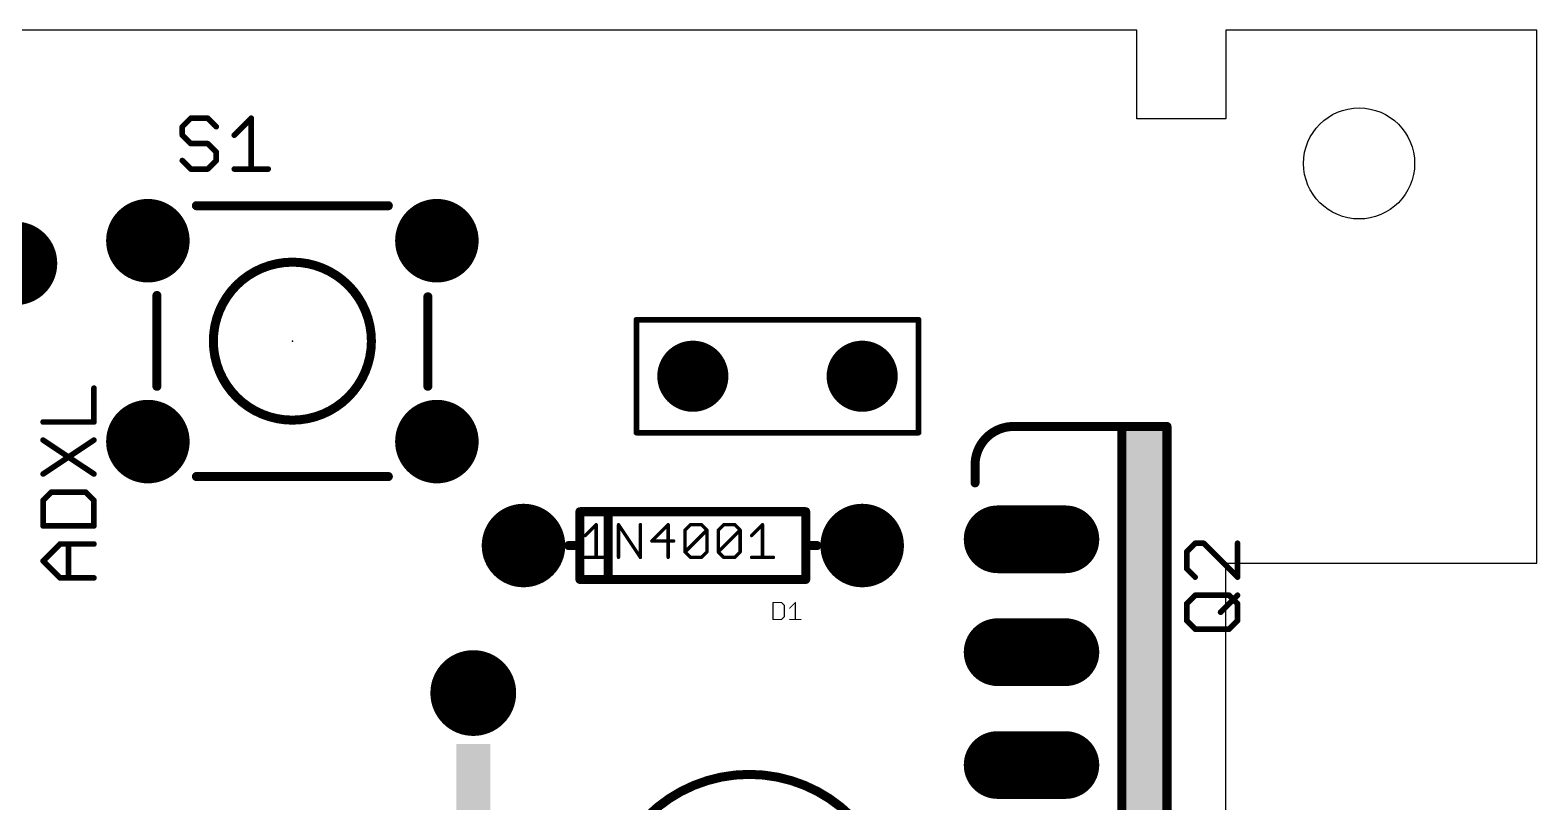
# Model space of a CAD drawing. Extents: x 0 to 100, y 0 to 40.
# Drawn here: x 66.1 to 100, y 22.63 to 40 of the extents above; entities that cross this region are included whole.
import ezdxf

# ---------------------------------------------------------------- set-up
doc = ezdxf.new("R2010")
doc.units = 0
for name, color, linetype in [('17', 82, 'CONTINUOUS'), ('20', 7, 'CONTINUOUS'), ('21', 253, 'CONTINUOUS'), ('23', 7, 'CONTINUOUS'), ('25', 253, 'CONTINUOUS')]:
    doc.layers.add(name, color=color, linetype=linetype)

# ---------------------------------------------------------------- blocks, each defined once
blk = doc.blocks.new('ROUNDP')
at = {"const_width": 0.5}
blk.add_lwpolyline([(0, -0.25, 1), (0, 0.25, 1), (0, -0.25)], format="xyb", dxfattribs=at)
blk = doc.blocks.new('RECT')
blk.add_solid([(-0.5, -0.5), (0.5, -0.5), (-0.5, 0.5), (0.5, 0.5)])
blk = doc.blocks.new('LONGP100')
at = {"const_width": 1}
blk.add_lwpolyline([(-0.5, 0), (0.5, 0)], dxfattribs=at)
at = {"const_width": 0.5}
for points in [[(-0.5, 0.25, 1), (-0.5, -0.25)], [(0.5, -0.25, 1), (0.5, 0.25)]]:
    blk.add_lwpolyline(points, format="xyb", dxfattribs=at)

msp = doc.modelspace()

# ---------------------------------------------------------------- linework, layer by layer
at = {"layer": '20'}
for p, q in [((91, 40), (20, 40)), ((91, 38), (91, 40)), ((100, 40), (93, 40)), ((93, 40), (93, 38)), ((100, 28), (100, 40)), ((93, 38), (91, 38)), ((93, 12), (93, 28)), ((93, 28), (100, 28))]:
    msp.add_line(p, q, dxfattribs=at)
msp.add_circle((96, 37), 1.25, dxfattribs=at)
at = {"layer": '21'}
for points, const_width in [([(74.159, 36.048), (69.841, 36.048)], 0.2032), ([(68.952, 34.028), (68.952, 31.984)], 0.2032), ([(75.048, 33.998), (75.048, 31.984)], 0.2032), ([(79.74, 33.48), (79.74, 30.94)], 0.127), ([(86.09, 33.48), (79.74, 33.48)], 0.127), ([(86.09, 30.94), (86.09, 33.48)], 0.127), ([(79.74, 30.94), (86.09, 30.94)], 0.127), ([(90.662, 31.08), (88.249, 31.08)], 0.2032), ([(90.662, 20.92), (90.662, 31.08)], 0.2032), ([(90.662, 31.08), (91.678, 31.08)], 0.2032), ([(91.678, 31.08), (91.678, 20.92)], 0.2032), ([(87.36, 30.191), (87.36, 29.81)], 0.2032), ([(69.841, 29.952), (74.159, 29.952)], 0.2032), ([(78.47, 28.4), (78.47, 29.162)], 0.2032), ([(78.47, 29.162), (83.55, 29.162)], 0.2032), ([(83.55, 29.162), (83.55, 28.4)], 0.2032), ([(78.5896, 28.6248), (78.8353, 28.8705)], 0.0762), ([(78.8353, 28.8705), (78.8353, 28.1333)], 0.0762), ([(79.105, 27.765), (79.105, 29.035)], 0.2032), ([(79.338, 28.1333), (79.338, 28.8705)], 0.0762), ([(79.338, 28.8705), (79.8295, 28.1333)], 0.0762), ([(79.8295, 28.1333), (79.8295, 28.8705)], 0.0762), ([(80.455, 28.8705), (80.0864, 28.5019)], 0.0762), ([(80.455, 28.1333), (80.455, 28.8705)], 0.0762), ([(80.8349, 28.7477), (80.9577, 28.8705)], 0.0762), ([(80.9577, 28.8705), (81.2035, 28.8705)], 0.0762), ([(81.2035, 28.8705), (81.3263, 28.7477)], 0.0762), ([(81.5833, 28.7477), (81.7061, 28.8705)], 0.0762), ([(81.7061, 28.8705), (81.9519, 28.8705)], 0.0762), ([(81.9519, 28.8705), (82.0748, 28.7477)], 0.0762), ([(82.3317, 28.6248), (82.5774, 28.8705)], 0.0762), ([(82.5774, 28.8705), (82.5774, 28.1333)], 0.0762), ([(78.47, 28.4), (78.216, 28.4)], 0.2032), ([(78.47, 27.638), (78.47, 28.4)], 0.2032), ([(80.0864, 28.5019), (80.5779, 28.5019)], 0.0762), ([(80.8349, 28.2562), (80.8349, 28.7477)], 0.0762), ([(80.8349, 28.2562), (81.3263, 28.7477)], 0.0762), ([(81.3263, 28.7477), (81.3263, 28.2562)], 0.0762), ([(81.5833, 28.2562), (81.5833, 28.7477)], 0.0762), ([(81.5833, 28.2562), (82.0748, 28.7477)], 0.0762), ([(82.0748, 28.7477), (82.0748, 28.2562)], 0.0762), ([(83.55, 28.4), (83.55, 27.638)], 0.2032), ([(83.55, 28.4), (83.804, 28.4)], 0.2032), ([(78.5896, 28.1333), (79.0811, 28.1333)], 0.0762), ([(80.9577, 28.1333), (80.8349, 28.2562)], 0.0762), ([(81.2035, 28.1333), (80.9577, 28.1333)], 0.0762), ([(81.3263, 28.2562), (81.2035, 28.1333)], 0.0762), ([(81.7061, 28.1333), (81.5833, 28.2562)], 0.0762), ([(81.9519, 28.1333), (81.7061, 28.1333)], 0.0762), ([(82.0748, 28.2562), (81.9519, 28.1333)], 0.0762), ([(82.3317, 28.1333), (82.8232, 28.1333)], 0.0762), ([(83.55, 27.638), (78.47, 27.638)], 0.2032)]:
    msp.add_lwpolyline(points, dxfattribs=dict(at, const_width=const_width))
for points, const_width in [([(69.841, 36.0988, 1), (69.841, 35.9972)], 0.1016), ([(74.159, 35.9972, 1), (74.159, 36.0988)], 0.1016), ([(72, 31.222, 1), (72, 34.778, 1), (72, 31.222)], 0.2032), ([(69.0028, 34.028, 1), (68.9012, 34.028)], 0.1016), ([(75.0988, 33.998, 1), (74.9972, 33.998)], 0.1016), ([(79.74, 33.5118, 1), (79.74, 33.4483)], 0.0635), ([(79.7718, 33.48, 1), (79.7083, 33.48)], 0.0635), ([(86.1218, 33.48, 1), (86.0583, 33.48)], 0.0635), ([(86.09, 33.4483, 1), (86.09, 33.5118)], 0.0635), ([(68.9012, 31.984, 1), (69.0028, 31.984)], 0.1016), ([(74.9972, 31.984, 1), (75.0988, 31.984)], 0.1016), ([(79.74, 30.9718, 1), (79.74, 30.9083)], 0.0635), ([(79.7083, 30.94, 1), (79.7718, 30.94)], 0.0635), ([(86.0583, 30.94, 1), (86.1218, 30.94)], 0.0635), ([(86.09, 30.9083, 1), (86.09, 30.9718)], 0.0635), ([(88.249, 31.08, 0.4286), (87.36, 30.191)], 0.2032), ([(88.249, 31.1308, 1), (88.249, 31.0292)], 0.1016), ([(88.2478, 31.0292, 1), (88.2502, 31.1308)], 0.1016), ([(90.7128, 31.08, 1), (90.6112, 31.08)], 0.1016), ([(90.662, 31.1308, 1), (90.662, 31.0292)], 0.1016), ([(90.662, 31.0292, 1), (90.662, 31.1308)], 0.1016), ([(91.7288, 31.08, 1), (91.6272, 31.08)], 0.1016), ([(91.678, 31.0292, 1), (91.678, 31.1308)], 0.1016), ([(87.4108, 30.191, 1), (87.3092, 30.191)], 0.1016), ([(87.3092, 30.1898, 1), (87.4108, 30.1922)], 0.1016), ([(69.841, 30.0028, 1), (69.841, 29.9012)], 0.1016), ([(74.159, 29.9012, 1), (74.159, 30.0028)], 0.1016), ([(87.3092, 29.81, 1), (87.4108, 29.81)], 0.1016), ([(78.5208, 29.162, 1), (78.4192, 29.162)], 0.1016), ([(78.47, 29.2128, 1), (78.47, 29.1112)], 0.1016), ([(83.6008, 29.162, 1), (83.4992, 29.162)], 0.1016), ([(83.55, 29.1112, 1), (83.55, 29.2128)], 0.1016), ([(78.8544, 28.8705, 1), (78.8163, 28.8705)], 0.0381), ([(78.8488, 28.8571, 1), (78.8219, 28.884)], 0.0381), ([(79.1558, 29.035, 1), (79.0542, 29.035)], 0.1016), ([(79.3571, 28.8705, 1), (79.319, 28.8705)], 0.0381), ([(79.3539, 28.8811, 1), (79.3222, 28.86)], 0.0381), ([(79.8486, 28.8705, 1), (79.8105, 28.8705)], 0.0381), ([(80.4741, 28.8705, 1), (80.436, 28.8705)], 0.0381), ([(80.4685, 28.8571, 1), (80.4416, 28.884)], 0.0381), ([(80.9577, 28.8896, 1), (80.9577, 28.8515)], 0.0381), ([(80.9712, 28.8571, 1), (80.9443, 28.884)], 0.0381), ([(81.2169, 28.884, 1), (81.19, 28.8571)], 0.0381), ([(81.2035, 28.8515, 1), (81.2035, 28.8896)], 0.0381), ([(81.7061, 28.8896, 1), (81.7061, 28.8515)], 0.0381), ([(81.7196, 28.8571, 1), (81.6927, 28.884)], 0.0381), ([(81.9654, 28.884, 1), (81.9384, 28.8571)], 0.0381), ([(81.9519, 28.8515, 1), (81.9519, 28.8896)], 0.0381), ([(82.5965, 28.8705, 1), (82.5584, 28.8705)], 0.0381), ([(82.5909, 28.8571, 1), (82.564, 28.884)], 0.0381), ([(78.216, 28.4508, 1), (78.216, 28.3492)], 0.1016), ([(78.5208, 28.4, 1), (78.4192, 28.4)], 0.1016), ([(78.47, 28.3492, 1), (78.47, 28.4508)], 0.1016), ([(78.5761, 28.6383, 1), (78.6031, 28.6113)], 0.0381), ([(80.0864, 28.521, 1), (80.0864, 28.4829)], 0.0381), ([(80.073, 28.5154, 1), (80.0999, 28.4884)], 0.0381), ([(80.5779, 28.4829, 1), (80.5779, 28.521)], 0.0381), ([(80.8539, 28.7477, 1), (80.8158, 28.7477)], 0.0381), ([(80.8214, 28.7611, 1), (80.8483, 28.7342)], 0.0381), ([(81.3454, 28.7477, 1), (81.3073, 28.7477)], 0.0381), ([(81.3398, 28.7342, 1), (81.3129, 28.7611)], 0.0381), ([(81.3129, 28.7342, 1), (81.3398, 28.7611)], 0.0381), ([(81.6023, 28.7477, 1), (81.5642, 28.7477)], 0.0381), ([(81.5698, 28.7611, 1), (81.5967, 28.7342)], 0.0381), ([(82.0938, 28.7477, 1), (82.0557, 28.7477)], 0.0381), ([(82.0882, 28.7342, 1), (82.0613, 28.7611)], 0.0381), ([(82.0613, 28.7342, 1), (82.0882, 28.7611)], 0.0381), ([(82.3182, 28.6383, 1), (82.3452, 28.6113)], 0.0381), ([(83.6008, 28.4, 1), (83.4992, 28.4)], 0.1016), ([(83.55, 28.4508, 1), (83.55, 28.3492)], 0.1016), ([(83.804, 28.3492, 1), (83.804, 28.4508)], 0.1016), ([(78.4192, 28.4, 1), (78.5208, 28.4)], 0.1016), ([(78.5896, 28.1524, 1), (78.5896, 28.1143)], 0.0381), ([(78.8163, 28.1333, 1), (78.8544, 28.1333)], 0.0381), ([(79.0811, 28.1143, 1), (79.0811, 28.1524)], 0.0381), ([(79.319, 28.1333, 1), (79.3571, 28.1333)], 0.0381), ([(79.8105, 28.1333, 1), (79.8486, 28.1333)], 0.0381), ([(79.8137, 28.1227, 1), (79.8454, 28.1439)], 0.0381), ([(80.436, 28.1333, 1), (80.4741, 28.1333)], 0.0381), ([(80.8483, 28.2696, 1), (80.8214, 28.2427)], 0.0381), ([(80.8214, 28.2696, 1), (80.8483, 28.2427)], 0.0381), ([(80.8158, 28.2562, 1), (80.8539, 28.2562)], 0.0381), ([(80.9577, 28.1524, 1), (80.9577, 28.1143)], 0.0381), ([(80.9443, 28.1198, 1), (80.9712, 28.1468)], 0.0381), ([(81.19, 28.1468, 1), (81.2169, 28.1198)], 0.0381), ([(81.2035, 28.1143, 1), (81.2035, 28.1524)], 0.0381), ([(81.3073, 28.2562, 1), (81.3454, 28.2562)], 0.0381), ([(81.3398, 28.2427, 1), (81.3129, 28.2696)], 0.0381), ([(81.5967, 28.2696, 1), (81.5698, 28.2427)], 0.0381), ([(81.5698, 28.2696, 1), (81.5967, 28.2427)], 0.0381), ([(81.5642, 28.2562, 1), (81.6023, 28.2562)], 0.0381), ([(81.7061, 28.1524, 1), (81.7061, 28.1143)], 0.0381), ([(81.6927, 28.1198, 1), (81.7196, 28.1468)], 0.0381), ([(81.9384, 28.1468, 1), (81.9654, 28.1198)], 0.0381), ([(81.9519, 28.1143, 1), (81.9519, 28.1524)], 0.0381), ([(82.0557, 28.2562, 1), (82.0938, 28.2562)], 0.0381), ([(82.0882, 28.2427, 1), (82.0613, 28.2696)], 0.0381), ([(82.3317, 28.1524, 1), (82.3317, 28.1143)], 0.0381), ([(82.5584, 28.1333, 1), (82.5965, 28.1333)], 0.0381), ([(82.8232, 28.1143, 1), (82.8232, 28.1524)], 0.0381), ([(83.4992, 28.4, 1), (83.6008, 28.4)], 0.1016), ([(79.0542, 27.765, 1), (79.1558, 27.765)], 0.1016), ([(78.47, 27.6888, 1), (78.47, 27.5872)], 0.1016), ([(78.4192, 27.638, 1), (78.5208, 27.638)], 0.1016), ([(83.4992, 27.638, 1), (83.6008, 27.638)], 0.1016), ([(83.55, 27.5872, 1), (83.55, 27.6888)], 0.1016), ([(82.28, 16.75, 1), (82.28, 23.25, 1), (82.28, 16.75)], 0.2032)]:
    msp.add_lwpolyline(points, format="xyb", dxfattribs=dict(at, const_width=const_width))
at = {"layer": '23'}
for p in [(72, 33), (81.01, 32.21), (81.01, 28.4), (88.63, 26)]:
    msp.add_point(p, dxfattribs=at)
at = {"layer": '25'}
for points, const_width in [([(69.7142, 38.0175), (69.5235, 37.8268)], 0.127), ([(70.0955, 38.0175), (69.7142, 38.0175)], 0.127), ([(70.2862, 37.8268), (70.0955, 38.0175)], 0.127), ([(70.6929, 37.6362), (71.0742, 38.0175)], 0.127), ([(71.0742, 38.0175), (71.0742, 36.8735)], 0.127), ([(69.5235, 37.8268), (69.5235, 37.6362)], 0.127), ([(69.5235, 37.6362), (69.7142, 37.4455)], 0.127), ([(69.7142, 37.4455), (70.0955, 37.4455)], 0.127), ([(70.0955, 37.4455), (70.2862, 37.2548)], 0.127), ([(70.2862, 37.2548), (70.2862, 37.0642)], 0.127), ([(69.7142, 36.8735), (69.5235, 37.0642)], 0.127), ([(70.2862, 37.0642), (70.0955, 36.8735)], 0.127), ([(70.0955, 36.8735), (69.7142, 36.8735)], 0.127), ([(70.6929, 36.8735), (71.4555, 36.8735)], 0.127), ([(67.5353, 31.1803), (67.5353, 31.9429)], 0.127), ([(66.3913, 31.1803), (67.5353, 31.1803)], 0.127), ([(66.3913, 30.0109), (67.5353, 30.7735)], 0.127), ([(66.3913, 30.7735), (67.5353, 30.0109)], 0.127), ([(66.582, 29.6042), (66.3913, 29.4135)], 0.127), ([(67.3446, 29.6042), (66.582, 29.6042)], 0.127), ([(67.5353, 29.4135), (67.3446, 29.6042)], 0.127), ([(66.3913, 29.4135), (66.3913, 28.8415)], 0.127), ([(67.5353, 28.8415), (67.5353, 29.4135)], 0.127), ([(66.3913, 28.8415), (67.5353, 28.8415)], 0.127), ([(66.3913, 28.0534), (66.7726, 28.4348)], 0.127), ([(66.7726, 28.4348), (67.5353, 28.4348)], 0.127), ([(66.9633, 27.6721), (66.9633, 28.4348)], 0.127), ([(92.3122, 28.4508), (92.1215, 28.2601)], 0.127), ([(92.5029, 28.4508), (92.3122, 28.4508)], 0.127), ([(93.2655, 27.6881), (92.5029, 28.4508)], 0.127), ([(93.2655, 28.4508), (93.2655, 27.6881)], 0.127), ([(92.1215, 28.2601), (92.1215, 27.8788)], 0.127), ([(66.7726, 27.6721), (66.3913, 28.0534)], 0.127), ([(92.1215, 27.8788), (92.3122, 27.6881)], 0.127), ([(67.5353, 27.6721), (66.7726, 27.6721)], 0.127), ([(82.8143, 27.1176), (82.8143, 26.7363)], 0.0254), ([(83.0049, 27.1176), (82.8143, 27.1176)], 0.0254), ([(83.0685, 27.0541), (83.0049, 27.1176)], 0.0254), ([(83.1885, 26.9905), (83.3156, 27.1176)], 0.0254), ([(83.3156, 27.1176), (83.3156, 26.7363)], 0.0254), ([(92.1215, 27.0907), (92.3122, 27.2814)], 0.127), ([(92.1215, 26.7094), (92.1215, 27.0907)], 0.127), ([(92.3122, 27.2814), (93.0748, 27.2814)], 0.127), ([(92.8842, 26.9), (93.2655, 27.2814)], 0.127), ([(93.0748, 27.2814), (93.2655, 27.0907)], 0.127), ([(93.2655, 27.0907), (93.2655, 26.7094)], 0.127), ([(83.0049, 26.7363), (83.0685, 26.7999)], 0.0254), ([(83.0685, 26.7999), (83.0685, 27.0541)], 0.0254), ([(82.8143, 26.7363), (83.0049, 26.7363)], 0.0254), ([(83.1885, 26.7363), (83.4427, 26.7363)], 0.0254), ([(92.3122, 26.5187), (92.1215, 26.7094)], 0.127), ([(93.0748, 26.5187), (92.3122, 26.5187)], 0.127), ([(93.2655, 26.7094), (93.0748, 26.5187)], 0.127)]:
    msp.add_lwpolyline(points, dxfattribs=dict(at, const_width=const_width))
for points, const_width in [([(69.7142, 38.0492, 1), (69.7142, 37.9857)], 0.0635), ([(69.7366, 37.995, 1), (69.6917, 38.0399)], 0.0635), ([(70.1179, 38.0399, 1), (70.073, 37.995)], 0.0635), ([(70.0955, 37.9857, 1), (70.0955, 38.0492)], 0.0635), ([(71.106, 38.0175, 1), (71.0425, 38.0175)], 0.0635), ([(71.0967, 37.995, 1), (71.0518, 38.0399)], 0.0635), ([(69.5553, 37.8268, 1), (69.4917, 37.8268)], 0.0635), ([(69.4917, 37.6362, 1), (69.5553, 37.6362)], 0.0635), ([(69.501, 37.8493, 1), (69.546, 37.8044)], 0.0635), ([(69.546, 37.6586, 1), (69.501, 37.6137)], 0.0635), ([(70.2637, 37.8044, 1), (70.3086, 37.8493)], 0.0635), ([(70.6704, 37.6586, 1), (70.7153, 37.6137)], 0.0635), ([(69.7142, 37.4772, 1), (69.7142, 37.4137)], 0.0635), ([(69.6917, 37.423, 1), (69.7366, 37.4679)], 0.0635), ([(70.1179, 37.4679, 1), (70.073, 37.423)], 0.0635), ([(70.0955, 37.4137, 1), (70.0955, 37.4772)], 0.0635), ([(70.3179, 37.2548, 1), (70.2544, 37.2548)], 0.0635), ([(70.2637, 37.2324, 1), (70.3086, 37.2773)], 0.0635), ([(69.546, 37.0866, 1), (69.501, 37.0417)], 0.0635), ([(70.2544, 37.0642, 1), (70.3179, 37.0642)], 0.0635), ([(70.3086, 37.0417, 1), (70.2637, 37.0866)], 0.0635), ([(69.7142, 36.9053, 1), (69.7142, 36.8417)], 0.0635), ([(69.6917, 36.851, 1), (69.7366, 36.896)], 0.0635), ([(70.073, 36.896, 1), (70.1179, 36.851)], 0.0635), ([(70.0955, 36.8417, 1), (70.0955, 36.9053)], 0.0635), ([(70.6929, 36.9053, 1), (70.6929, 36.8417)], 0.0635), ([(71.0425, 36.8735, 1), (71.106, 36.8735)], 0.0635), ([(71.4555, 36.8417, 1), (71.4555, 36.9053)], 0.0635), ([(67.5671, 31.9429, 1), (67.5036, 31.9429)], 0.0635), ([(66.3913, 31.212, 1), (66.3913, 31.1485)], 0.0635), ([(67.5036, 31.1803, 1), (67.5671, 31.1803)], 0.0635), ([(67.5353, 31.1485, 1), (67.5353, 31.212)], 0.0635), ([(66.4089, 30.8, 1), (66.3737, 30.7471)], 0.0635), ([(67.5529, 30.7471, 1), (67.5177, 30.8)], 0.0635), ([(66.3737, 30.0373, 1), (66.4089, 29.9845)], 0.0635), ([(67.5177, 29.9845, 1), (67.5529, 30.0373)], 0.0635), ([(66.582, 29.6359, 1), (66.582, 29.5724)], 0.0635), ([(66.6044, 29.5817, 1), (66.5595, 29.6266)], 0.0635), ([(67.3671, 29.6266, 1), (67.3222, 29.5817)], 0.0635), ([(67.3446, 29.5724, 1), (67.3446, 29.6359)], 0.0635), ([(66.4231, 29.4135, 1), (66.3596, 29.4135)], 0.0635), ([(66.3689, 29.4359, 1), (66.4138, 29.391)], 0.0635), ([(67.5671, 29.4135, 1), (67.5036, 29.4135)], 0.0635), ([(67.5128, 29.391, 1), (67.5578, 29.4359)], 0.0635), ([(66.3913, 28.8732, 1), (66.3913, 28.8098)], 0.0635), ([(66.3596, 28.8415, 1), (66.4231, 28.8415)], 0.0635), ([(67.5036, 28.8415, 1), (67.5671, 28.8415)], 0.0635), ([(67.5353, 28.8098, 1), (67.5353, 28.8732)], 0.0635), ([(66.7726, 28.4665, 1), (66.7726, 28.403)], 0.0635), ([(66.7951, 28.4123, 1), (66.7502, 28.4572)], 0.0635), ([(66.9951, 28.4348, 1), (66.9316, 28.4348)], 0.0635), ([(67.5353, 28.403, 1), (67.5353, 28.4665)], 0.0635), ([(92.3122, 28.4825, 1), (92.3122, 28.419)], 0.0635), ([(92.3346, 28.4283, 1), (92.2897, 28.4732)], 0.0635), ([(92.5253, 28.4732, 1), (92.4804, 28.4283)], 0.0635), ([(92.5029, 28.419, 1), (92.5029, 28.4825)], 0.0635), ([(93.2973, 28.4508, 1), (93.2338, 28.4508)], 0.0635), ([(92.1533, 28.2601, 1), (92.0898, 28.2601)], 0.0635), ([(92.0991, 28.2825, 1), (92.144, 28.2376)], 0.0635), ([(66.4138, 28.0759, 1), (66.3689, 28.031)], 0.0635), ([(66.3689, 28.0759, 1), (66.4138, 28.031)], 0.0635), ([(92.0898, 27.8788, 1), (92.1533, 27.8788)], 0.0635), ([(92.144, 27.9012, 1), (92.0991, 27.8563)], 0.0635), ([(66.7726, 27.7039, 1), (66.7726, 27.6404)], 0.0635), ([(66.7502, 27.6497, 1), (66.7951, 27.6946)], 0.0635), ([(66.9316, 27.6721, 1), (66.9951, 27.6721)], 0.0635), ([(67.5353, 27.6404, 1), (67.5353, 27.7039)], 0.0635), ([(92.2897, 27.6656, 1), (92.3346, 27.7106)], 0.0635), ([(93.2338, 27.6881, 1), (93.2973, 27.6881)], 0.0635), ([(93.243, 27.6656, 1), (93.288, 27.7106)], 0.0635), ([(82.8206, 27.1176, 1), (82.8079, 27.1176)], 0.0127), ([(82.8143, 27.124, 1), (82.8143, 27.1113)], 0.0127), ([(83.0094, 27.1221, 1), (83.0005, 27.1131)], 0.0127), ([(83.0049, 27.1113, 1), (83.0049, 27.124)], 0.0127), ([(83.3219, 27.1176, 1), (83.3092, 27.1176)], 0.0127), ([(83.3201, 27.1131, 1), (83.3111, 27.1221)], 0.0127), ([(92.1533, 27.0907, 1), (92.0898, 27.0907)], 0.0635), ([(92.0991, 27.1131, 1), (92.144, 27.0682)], 0.0635), ([(92.3122, 27.3131, 1), (92.3122, 27.2496)], 0.0635), ([(92.3346, 27.2589, 1), (92.2897, 27.3038)], 0.0635), ([(93.0973, 27.3038, 1), (93.0524, 27.2589)], 0.0635), ([(93.0748, 27.2496, 1), (93.0748, 27.3131)], 0.0635), ([(93.2973, 27.0907, 1), (93.2338, 27.0907)], 0.0635), ([(93.288, 27.2589, 1), (93.243, 27.3038)], 0.0635), ([(93.243, 27.0682, 1), (93.288, 27.1131)], 0.0635), ([(83.0748, 27.0541, 1), (83.0622, 27.0541)], 0.0127), ([(83.0622, 26.7999, 1), (83.0748, 26.7999)], 0.0127), ([(83.064, 27.0496, 1), (83.073, 27.0586)], 0.0127), ([(83.073, 26.7954, 1), (83.064, 26.8043)], 0.0127), ([(83.184, 26.995, 1), (83.193, 26.986)], 0.0127), ([(92.8617, 26.9225, 1), (92.9066, 26.8776)], 0.0635), ([(82.8143, 26.7427, 1), (82.8143, 26.7299)], 0.0127), ([(82.8079, 26.7363, 1), (82.8206, 26.7363)], 0.0127), ([(83.0005, 26.7408, 1), (83.0094, 26.7318)], 0.0127), ([(83.0049, 26.7299, 1), (83.0049, 26.7427)], 0.0127), ([(83.1885, 26.7427, 1), (83.1885, 26.7299)], 0.0127), ([(83.3092, 26.7363, 1), (83.3219, 26.7363)], 0.0127), ([(83.4427, 26.7299, 1), (83.4427, 26.7427)], 0.0127), ([(92.0898, 26.7094, 1), (92.1533, 26.7094)], 0.0635), ([(92.144, 26.7318, 1), (92.0991, 26.6869)], 0.0635), ([(92.3122, 26.5505, 1), (92.3122, 26.487)], 0.0635), ([(92.2897, 26.4963, 1), (92.3346, 26.5412)], 0.0635), ([(93.0524, 26.5412, 1), (93.0973, 26.4963)], 0.0635), ([(93.0748, 26.487, 1), (93.0748, 26.5505)], 0.0635), ([(93.2338, 26.7094, 1), (93.2973, 26.7094)], 0.0635), ([(93.288, 26.6869, 1), (93.243, 26.7318)], 0.0635)]:
    msp.add_lwpolyline(points, format="xyb", dxfattribs=dict(at, const_width=const_width))

# ---------------------------------------------------------------- block references
at = {"layer": '17'}
for name, p, xscale, yscale in [('ROUNDP', (68.7488, 35.2606), 1.8796, 1.8796), ('ROUNDP', (68.7488, 35.2606), 1.8796, 1.8796), ('ROUNDP', (75.2512, 35.2606), 1.8796, 1.8796), ('ROUNDP', (75.2512, 35.2606), 1.8796, 1.8796), ('ROUNDP', (65.77, 34.75), 1.8796, 1.8796), ('ROUNDP', (65.77, 34.75), 1.8796, 1.8796), ('ROUNDP', (81.01, 32.21), 1.6002, 1.6002), ('ROUNDP', (81.01, 32.21), 1.6002, 1.6002), ('ROUNDP', (84.82, 32.21), 1.6002, 1.6002), ('ROUNDP', (84.82, 32.21), 1.6002, 1.6002), ('ROUNDP', (68.7488, 30.7394), 1.8796, 1.8796), ('ROUNDP', (68.7488, 30.7394), 1.8796, 1.8796), ('ROUNDP', (75.2512, 30.7394), 1.8796, 1.8796), ('ROUNDP', (75.2512, 30.7394), 1.8796, 1.8796), ('LONGP100', (88.63, 28.54), 1.524, 1.524), ('LONGP100', (88.63, 28.54), 1.524, 1.524), ('LONGP100', (88.63, 26), 1.524, 1.524), ('LONGP100', (88.63, 26), 1.524, 1.524), ('LONGP100', (88.63, 23.46), 1.524, 1.524), ('LONGP100', (88.63, 23.46), 1.524, 1.524)]:
    msp.add_blockref(name, p, dxfattribs=dict(at, xscale=xscale, yscale=yscale))
for p, xscale, yscale, rotation in [((77.2, 28.4), 1.8796, 1.8796, 180), ((77.2, 28.4), 1.8796, 1.8796, 180), ((84.82, 28.4), 1.8796, 1.8796, 180), ((84.82, 28.4), 1.8796, 1.8796, 180), ((76.07, 25.08), 1.9304, 1.9304, 270), ((76.07, 25.08), 1.9304, 1.9304, 270)]:
    msp.add_blockref('ROUNDP', p, dxfattribs=dict(at, xscale=xscale, yscale=yscale, rotation=rotation))
at = {"layer": '21', "rotation": 270}
for p, xscale, yscale in [((91.17, 26), 10.16, 1.016), ((76.07, 22.9845), 1.905, 0.762)]:
    msp.add_blockref('RECT', p, dxfattribs=dict(at, xscale=xscale, yscale=yscale))

doc.saveas('drawing.dxf')
